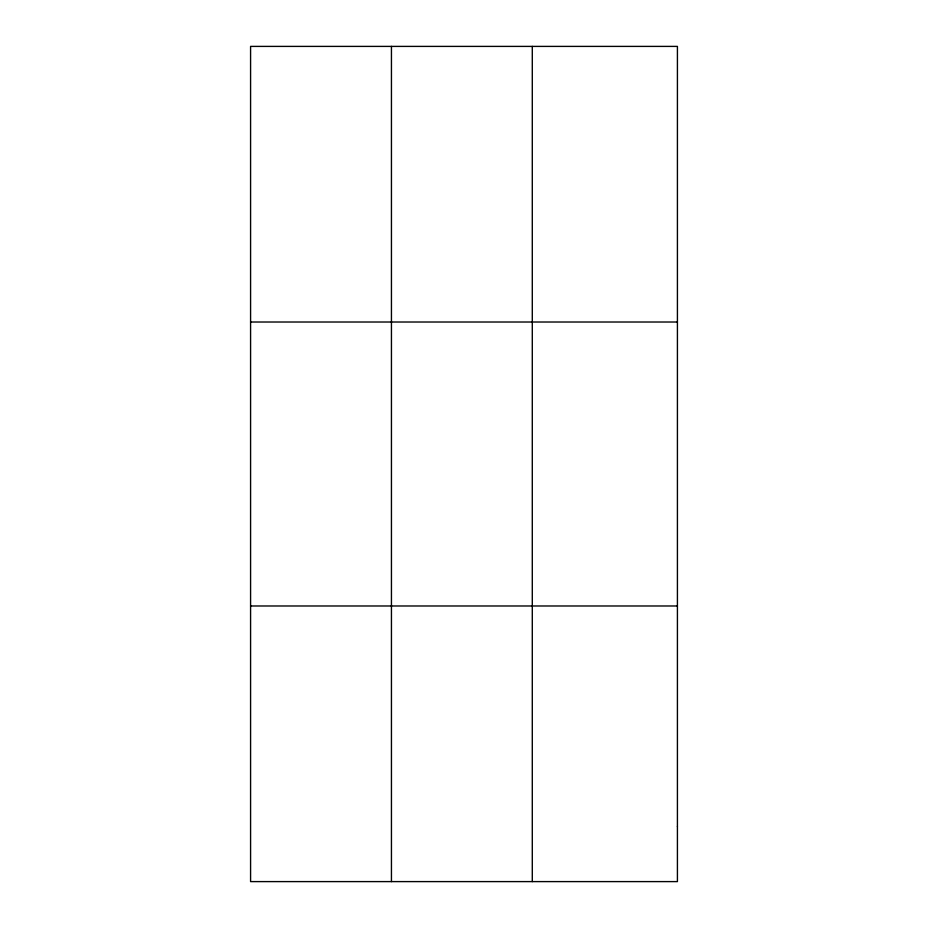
<?xml version="1.0" encoding="UTF-8"?>
<svg xmlns="http://www.w3.org/2000/svg" width="928" height="928" viewBox="0 0 928 928"><rect width="100%" height="100%" fill="white"/><g stroke="black" fill="none" stroke-linecap="round" stroke-linejoin="round"><path stroke-width="1.39" d="M391.442 881.6L391.442 46.4M532.289 881.6L532.289 46.4M250.583 322.016L677.417 322.016M250.583 605.984L677.417 605.984M677.417 826.477L677.417 881.6L250.583 881.6L250.583 46.4L677.417 46.4L677.417 826.477"/></g></svg>
